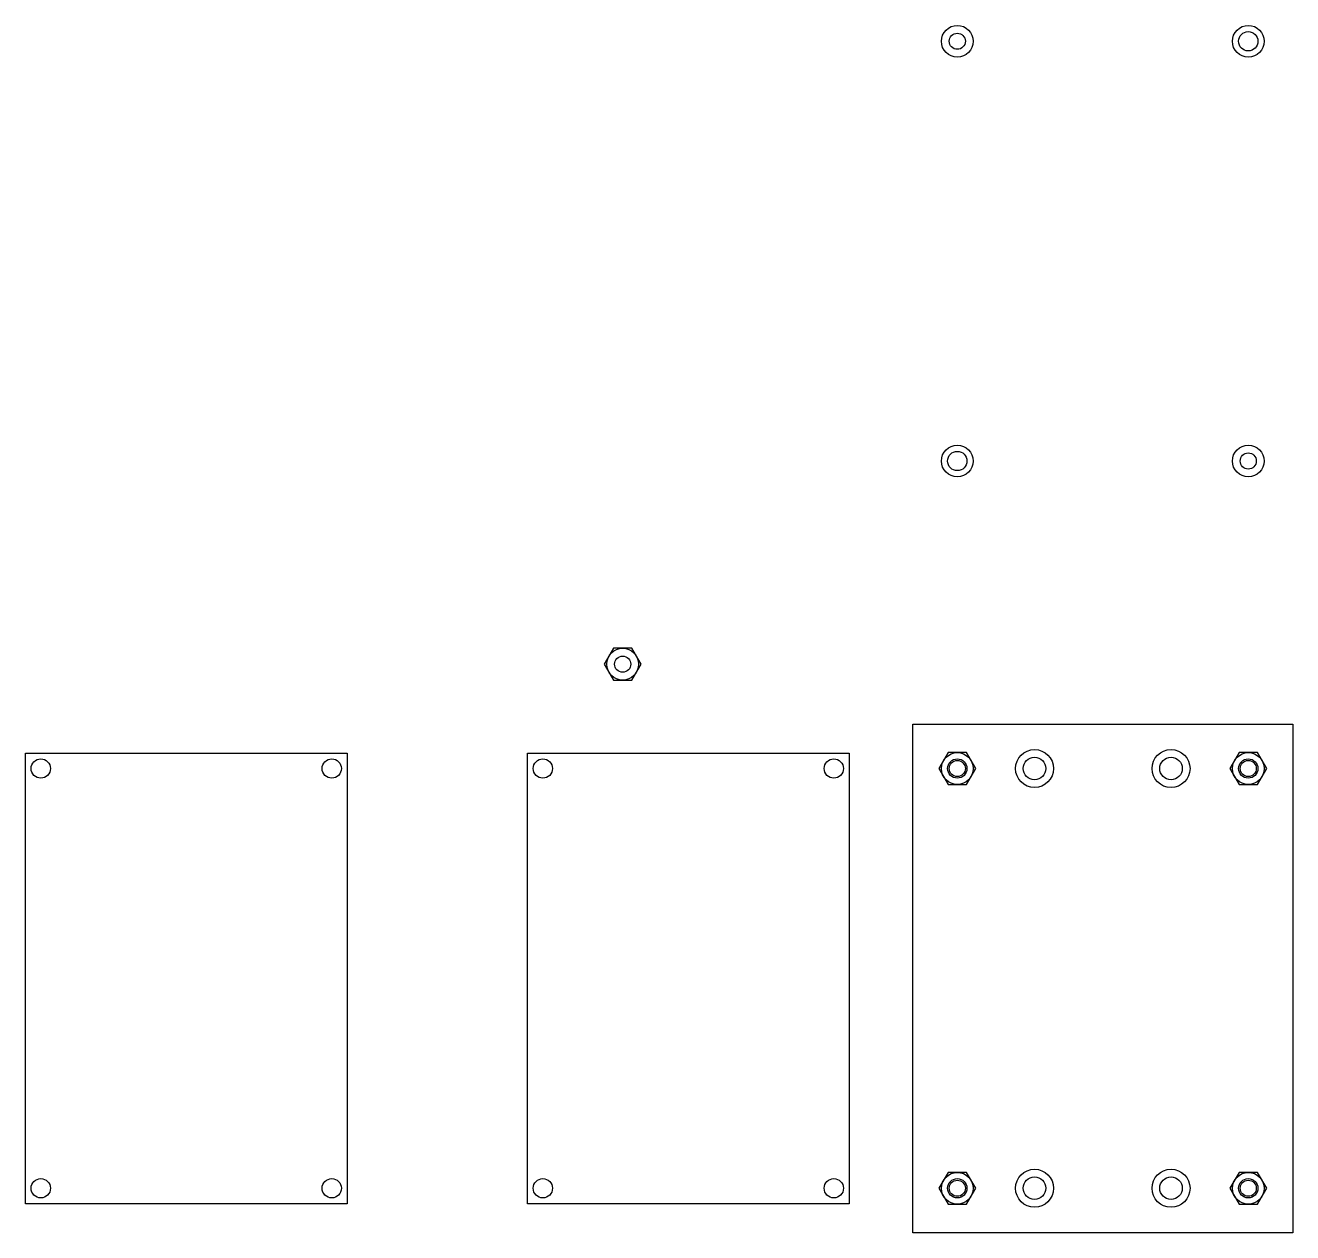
# Model space of a CAD drawing. Header units: millimetres. Extents: x 22 to 219, y 7 to 195.
import ezdxf

# ---------------------------------------------------------------- set-up
doc = ezdxf.new("R2010")
doc.units = ezdxf.units.MM
doc.header["$MEASUREMENT"] = 0
for name, color, linetype, true_color in [('2D Drawings', 7, 'Continuous', 0xff871c), ('3D Models', 7, 'Continuous', 0xfcc187), ('Nuts An Bolts', 7, 'Continuous', 0xecbcd1)]:
    doc.layers.add(name, color=color, linetype=linetype, true_color=true_color)

# ---------------------------------------------------------------- blocks, each defined once
blk = doc.blocks.new('50x70 Board')
blk.add_lwpolyline([(-25, 35), (25, 35), (25, -35), (-25, -35)], close=True)
for centre in [(-22.6, 32.6), (22.6, 32.6), (-22.6, -32.6), (22.6, -32.6)]:
    blk.add_circle(centre, 1.5)
blk = doc.blocks.new('M2.5 Nut Profile')
blk.add_lwpolyline([(-1.43, 2.47), (-2.86, 0), (-1.43, -2.48), (1.43, -2.48), (2.86, 0), (1.43, 2.47)], close=True)
for radius in [2.47, 1.25]:
    blk.add_circle((0, 0), radius)
blk = doc.blocks.new('50x70 Circuit Plate')
at = {"layer": '2D Drawings'}
for p, q in [((-29.5, 21.36), (-29.5, 39.5)), ((-29.5, 39.5), (-11.36, 39.5)), ((-11.36, 39.5), (29.5, 39.5)), ((29.5, 39.5), (29.5, -39.5)), ((-29.5, -39.5), (-29.5, 21.36)), ((29.5, -39.5), (-29.5, -39.5))]:
    blk.add_line(p, q, dxfattribs=at)
for centre, radius in [((-10.6, 32.6), 2.95), ((10.6, 32.6), 2.95), ((-22.6, 32.6), 1.5), ((-10.6, 32.6), 1.75), ((10.6, 32.6), 1.75), ((22.6, 32.6), 1.5), ((-22.6, -32.6), 1.5), ((-10.6, -32.6), 2.95), ((-10.6, -32.6), 1.75), ((10.6, -32.6), 2.95), ((10.6, -32.6), 1.75), ((22.6, -32.6), 1.5)]:
    blk.add_circle(centre, radius, dxfattribs=at)
for p in [(-22.6, 32.6), (22.6, 32.6), (-22.6, -32.6), (22.6, -32.6)]:
    blk.add_blockref('M2.5 Nut Profile', p, dxfattribs=at)

msp = doc.modelspace()

# ---------------------------------------------------------------- linework, layer by layer
at = {"layer": '2D Drawings'}
msp.add_lwpolyline([(100.18, 81.46), (150.18, 81.46), (150.18, 11.46), (100.18, 11.46)], close=True, dxfattribs=at)
for centre in [(102.58, 79.06), (147.78, 79.06), (102.58, 13.86), (147.78, 13.86)]:
    msp.add_circle(centre, 1.5, dxfattribs=at)
at = {"layer": '3D Models'}
for centre, radius in [((166.96, 192.03), 2.47), ((166.96, 192.03), 1.25), ((212.16, 192.03), 2.47), ((212.16, 192.03), 1.5), ((166.96, 126.83), 2.47), ((166.96, 126.83), 1.5), ((212.16, 126.83), 2.47), ((212.16, 126.83), 1.25)]:
    msp.add_circle(centre, radius, dxfattribs=at)

# ---------------------------------------------------------------- block references
at = {"layer": '2D Drawings'}
for name, p in [('50x70 Circuit Plate', (189.56, 46.46)), ('50x70 Board', (47.19, 46.46))]:
    msp.add_blockref(name, p, dxfattribs=at)
at = {"layer": 'Nuts An Bolts'}
msp.add_blockref('M2.5 Nut Profile', (114.98, 95.27), dxfattribs=at)

doc.saveas('drawing.dxf')
